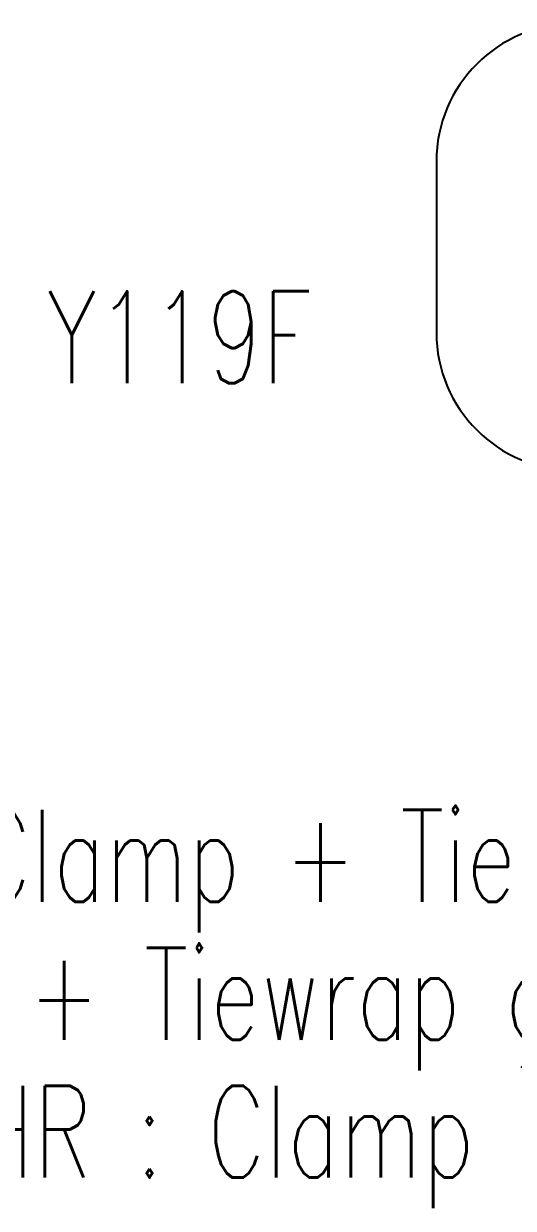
# Model space of a CAD drawing. Header units: millimetres. Extents: x -78 to 6757, y -2226 to 2184.
# Drawn here: x 2552.4 to 2584.4, y 1115.7 to 1193 of the extents above; entities that cross this region are included whole.
import ezdxf

# ---------------------------------------------------------------- set-up
doc = ezdxf.new("R2010")
doc.units = ezdxf.units.MM
doc.layers.add('LAYER_0', color=7, linetype='Continuous')
doc.layers.add('SYMBOLS', color=7, linetype='Continuous')
doc.styles.add('HS-NODE', font='ROMANS.SHX', dxfattribs={"width": 0.7, "height": 6})
doc.styles.add('HS-PART-NO', font='ROMANS.SHX', dxfattribs={"width": 0.7, "height": 6})
doc.styles.get("Standard").update_dxf_attribs({"font": 'TIMES.TTF'})
doc.linetypes.add('ZIPPED_TUBE', pattern='A,0.0001,-0.25,["~",Standard,S=1,R=0,X=-0.3,Y=-0.6],-0.25', length=0.5001)

# ---------------------------------------------------------------- blocks, each defined once
blk = doc.blocks.new('AMP10_34', base_point=(100.53, 76.388))
at = {"layer": 'LAYER_0', "color": 7}
blk.add_lwpolyline([(69.33, 79.195), (69.33, 66.807)], dxfattribs=at)
for centre, start, end in [((79.33, 79.195), 90, 180), ((79.33, 66.807), 180, 270)]:
    blk.add_arc(centre, 10, start, end, dxfattribs=at)
blk = doc.blocks.new('418003130')
at = {"layer": 'SYMBOLS', "color": 7, "xscale": 0.8999999999999986, "yscale": 0.9000000000000004, "zscale": 0.9}
blk.add_blockref('AMP10_34', (151.176, 56.296), dxfattribs=at)

msp = doc.modelspace()

# ---------------------------------------------------------------- block references
at = {"linetype": 'ZIPPED_TUBE'}
msp.add_blockref('418003130', (2456.258, 1125.219), dxfattribs=at)

# ---------------------------------------------------------------- texts
at = {"color": 5, "linetype": 'Continuous', "style": 'HS-NODE', "width": 0.7}
msp.add_text('Y119F', height=6, dxfattribs=at).set_placement((2553.925, 1169.582))
at = {"color": 200, "linetype": 'Continuous', "style": 'HS-PART-NO', "width": 0.7}
for s, p in [('LEONI 498128490 : Clamp + Tiewrap grey : 1.00', (2490.417, 1135.734)), ('VPT 993183 : Clamp + Tiewrap grey : 1.00', (2490.417, 1126.734)), ('SUPP T120R HDM8-HR : Clamp + Tiewrap grey : 1.00', (2490.417, 1117.734))]:
    msp.add_text(s, height=6, dxfattribs=at).set_placement(p)

doc.saveas('drawing.dxf')
